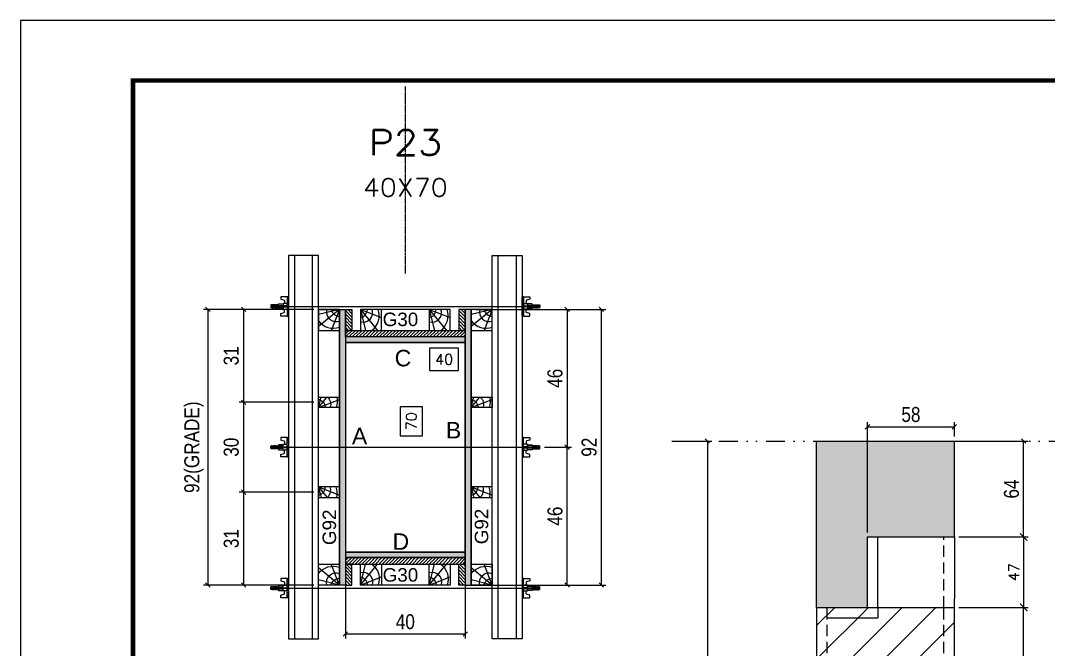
# Model space of a CAD drawing. Extents: x 2949 to 9203, y -16089 to 12527.
# Drawn here: x 6133 to 6819, y 10958 to 11378 of the extents above; entities that cross this region are included whole.
import ezdxf
from ezdxf.enums import TextEntityAlignment as Align

# ---------------------------------------------------------------- set-up
doc = ezdxf.new("R2010")
doc.units = 0
for name, pattern in [('DASHED', [0.75, 0.5, -0.25]), ('DIVIDE2', [0.625, 0.25, -0.125, 0, -0.125, 0, -0.125]), ('HIDDEN', [0.375, 0.25, -0.125])]:
    doc.linetypes.add(name, pattern=pattern)
for name, color, linetype in [('CHAPA', 1, 'Continuous'), ('COTA', 241, 'Continuous'), ('cotas', 4, 'Continuous'), ('MEIO_PONT', 93, 'Continuous'), ('Nível', 160, 'Continuous'), ('Painéis', 200, 'Continuous'), ('SARR_2.2x7', 40, 'Continuous'), ('SARRAFO', 251, 'Continuous'), ('Sarrafo de Pressão', 42, 'HIDDEN'), ('Texto de Titulo', 7, 'Continuous'), ('Texto Qtd Sarr', 242, 'Continuous'), ('TEXTO_GERAL', 7, 'Continuous')]:
    doc.layers.add(name, color=color, linetype=linetype)
for name, color, linetype, lineweight in [('Folhas', 255, 'Continuous', 9), ('Hachura', 251, 'Continuous', 9), ('Madeira', 126, 'Continuous', 18), ('Perfil Metálico', 224, 'Continuous', 18), ('SARRAFO DE PRESSAO', 251, 'DASHED', 9), ('Texto Seção', 7, 'Continuous', 15)]:
    doc.layers.add(name, color=color, linetype=linetype, lineweight=lineweight)
doc.styles.add('ARIAL', font='arial.ttf')
doc.styles.add('COTA TECNICA', font='techl___.ttf', dxfattribs={"height": 10})
doc.styles.add('COTA TECNICA 2X', font='techl___.ttf', dxfattribs={"height": 10})
doc.styles.add('COTA TECNICA-50', font='techl___.ttf', dxfattribs={"height": 10})
doc.styles.add('ROMANS', font='romans.shx')
doc.styles.add('SANSSERIF', font='sas_____.pfb')
doc.dimstyles.new('COTA PAINEL-50', dxfattribs={"dimtxt": 10, "dimasz": 3, "dimexe": 3, "dimexo": 3, "dimgap": 3, "dimtad": 1, "dimdec": 1, "dimzin": 12, "dimdsep": 46, "dimtxsty": 'COTA TECNICA-50', "dimblk1": 'OBLIQUE', "dimblk2": 'OBLIQUE', "dimsah": 1, "dimcen": 0.9, "dimclrd": 4, "dimclre": 4, "dimclrt": 240, "dimadec": 1, "dimazin": 3, "dimtfac": 1, "dimtdec": 1, "dimtmove": 0, "dimatfit": 3, "dimfxl": 1, "dimtolj": 1, "dimtzin": 12, "dimarcsym": 0})
doc.dimstyles.new('Cota Paínel', dxfattribs={"dimtxt": 7, "dimasz": 5, "dimexe": 3, "dimexo": 3, "dimgap": 3, "dimtad": 1, "dimdec": 1, "dimzin": 12, "dimdsep": 46, "dimtxsty": 'ROMANS', "dimblk": 'ARCHTICK', "dimcen": 0, "dimclrd": 4, "dimclre": 4, "dimclrt": 1, "dimadec": 1, "dimazin": 3, "dimtfac": 1, "dimtdec": 1, "dimtmove": 0, "dimatfit": 3, "dimldrblk": 'OBLIQUE', "dimfxl": 1, "dimtolj": 1, "dimtzin": 12, "dimarcsym": 0})
doc.dimstyles.new('PAINEL', dxfattribs={"dimtxt": 10, "dimasz": 3, "dimexe": 3, "dimexo": 3, "dimgap": 3, "dimtad": 1, "dimdec": 1, "dimzin": 12, "dimdsep": 46, "dimtxsty": 'COTA TECNICA', "dimblk1": 'OBLIQUE', "dimblk2": 'OBLIQUE', "dimsah": 1, "dimcen": 0.9, "dimclrd": 4, "dimclre": 4, "dimclrt": 240, "dimadec": 1, "dimazin": 3, "dimtfac": 1, "dimtdec": 1, "dimtmove": 0, "dimatfit": 3, "dimfxl": 1, "dimtolj": 1, "dimtzin": 12, "dimarcsym": 0})
doc.dimstyles.new('SECAO PILAR', dxfattribs={"dimtxt": 10, "dimasz": 3, "dimexe": 3, "dimexo": 3, "dimgap": 3, "dimtad": 1, "dimdec": 1, "dimlfac": 0.5, "dimzin": 12, "dimdsep": 46, "dimtxsty": 'COTA TECNICA 2X', "dimblk1": 'OBLIQUE', "dimblk2": 'OBLIQUE', "dimsah": 1, "dimcen": 0.9, "dimclrd": 256, "dimclre": 256, "dimclrt": 256, "dimadec": 1, "dimazin": 3, "dimtfac": 1, "dimtdec": 1, "dimtmove": 0, "dimatfit": 3, "dimfxl": 1, "dimtolj": 1, "dimtzin": 12, "dimarcsym": 0})
doc.dimstyles.new('SECÇÃO 2', dxfattribs={"dimtxt": 7, "dimasz": 6, "dimexe": 0.18, "dimexo": 2, "dimgap": -4, "dimtad": 3, "dimdec": 1, "dimlfac": 0.5, "dimzin": 12, "dimdsep": 46, "dimtxsty": 'ROMANS', "dimblk": 'ARCHTICK', "dimcen": 0.09, "dimse1": 1, "dimse2": 1, "dimsd1": 1, "dimsd2": 1, "dimclrd": 180, "dimclre": 5, "dimclrt": 1, "dimadec": 0, "dimazin": 3, "dimtfac": 1, "dimtdec": 1, "dimtofl": 0, "dimtmove": 0, "dimatfit": 3, "dimldrblk": 'ARCHTICK', "dimfxl": 1, "dimtolj": 1, "dimtzin": 0, "dimarcsym": 0})

# ---------------------------------------------------------------- blocks, each defined once
blk = doc.blocks.new('9999999999')
at = {"layer": 'Folhas'}
blk.add_lwpolyline([(98138.98, 34190.21), (99623.98, 34190.21), (99623.98, 35240.21), (98138.98, 35240.21)], close=True, dxfattribs=at)
at = {"layer": 'Folhas', "color": 30, "const_width": 3}
blk.add_lwpolyline([(98213.98, 34230.21), (99583.98, 34230.21), (99583.98, 35200.21), (98213.98, 35200.21)], close=True, dxfattribs=at)
blk = doc.blocks.new('*D202')
at = {"layer": 'COTA', "color": 180, "lineweight": -2, "transparency": 16777216}
for p, q in [((6400.84, 11120.37), (6385.84, 11120.37)), ((6385.84, 11120.37), (6385.84, 11101.04)), ((6400.84, 11101.04), (6400.84, 11120.37)), ((6385.84, 11101.04), (6400.84, 11101.04))]:
    blk.add_line(p, q, dxfattribs=at)
at = {"layer": 'Defpoints', "color": 0, "transparency": 16777216}
for p in [(6349.33, 11163.34), (6349.33, 11023.34), (6404.84, 11023.34)]:
    blk.add_point(p, dxfattribs=at)
at = {"layer": 'COTA', "color": 1, "transparency": 16777216, "insert": (6393.34, 11110.71), "char_height": 7, "attachment_point": 5, "rotation": 90, "style": 'ROMANS'}
blk.add_mtext('\\A1;70', dxfattribs=at)
blk = doc.blocks.new('_ArchTick')
at = {"color": 0, "linetype": 'ByBlock', "const_width": 0.15}
blk.add_lwpolyline([(-0.5, -0.5), (0.5, 0.5)], dxfattribs=at)
blk = doc.blocks.new('_Oblique')
at = {"color": 0, "linetype": 'ByBlock', "lineweight": -2}
blk.add_line((-0.5, -0.5), (0.5, 0.5), dxfattribs=at)
blk = doc.blocks.new('*D203')
at = {"layer": 'COTA', "lineweight": -2, "transparency": 16777216}
for p, q in [((6436.33, 11185.34), (6523.1, 11185.34)), ((6520.1, 11185.34), (6520.1, 11001.34)), ((6436.33, 11001.34), (6523.1, 11001.34))]:
    blk.add_line(p, q, dxfattribs=at)
at = {"layer": 'Defpoints', "color": 0, "transparency": 16777216}
for p in [(6433.33, 11185.34), (6433.33, 11001.34), (6520.1, 11001.34)]:
    blk.add_point(p, dxfattribs=at)
at = {"layer": 'COTA', "lineweight": -2, "transparency": 16777216, "xscale": 3, "yscale": 3, "zscale": 3}
for p, rotation in [((6520.1, 11185.34), 90), ((6520.1, 11001.34), 270)]:
    blk.add_blockref('_Oblique', p, dxfattribs=dict(at, rotation=rotation))
at = {"layer": 'COTA', "transparency": 16777216, "insert": (6512.02, 11093.34), "char_height": 10, "attachment_point": 5, "rotation": 90, "style": 'COTA TECNICA 2X'}
blk.add_mtext('\\A1;92', dxfattribs=at)
blk = doc.blocks.new('*D204')
at = {"layer": 'COTA', "lineweight": -2, "transparency": 16777216}
for p, q in [((6470.33, 11185.34), (6500.33, 11185.34)), ((6497.33, 11185.34), (6497.33, 11093.34)), ((6482.13, 11093.34), (6500.33, 11093.34))]:
    blk.add_line(p, q, dxfattribs=at)
at = {"layer": 'Defpoints', "color": 0, "transparency": 16777216}
for p in [(6467.33, 11185.34), (6479.13, 11093.34), (6497.33, 11093.34)]:
    blk.add_point(p, dxfattribs=at)
at = {"layer": 'COTA', "lineweight": -2, "transparency": 16777216, "xscale": 3, "yscale": 3, "zscale": 3}
for p, rotation in [((6497.33, 11185.34), 90), ((6497.33, 11093.34), 270)]:
    blk.add_blockref('_Oblique', p, dxfattribs=dict(at, rotation=rotation))
at = {"layer": 'COTA', "transparency": 16777216, "insert": (6489.23, 11139.34), "char_height": 10, "attachment_point": 5, "rotation": 90, "style": 'COTA TECNICA 2X'}
blk.add_mtext('\\A1;46', dxfattribs=at)
blk = doc.blocks.new('*D205')
at = {"layer": 'COTA', "lineweight": -2, "transparency": 16777216}
for p, q in [((6482.13, 11093.34), (6500.33, 11093.34)), ((6497.33, 11001.34), (6497.33, 11093.34)), ((6470.33, 11001.34), (6500.33, 11001.34))]:
    blk.add_line(p, q, dxfattribs=at)
at = {"layer": 'Defpoints', "color": 0, "transparency": 16777216}
for p in [(6479.13, 11093.34), (6497.33, 11093.34), (6467.33, 11001.34)]:
    blk.add_point(p, dxfattribs=at)
at = {"layer": 'COTA', "lineweight": -2, "transparency": 16777216, "xscale": 3, "yscale": 3, "zscale": 3}
for p, rotation in [((6497.33, 11093.34), 90), ((6497.33, 11001.34), 270)]:
    blk.add_blockref('_Oblique', p, dxfattribs=dict(at, rotation=rotation))
at = {"layer": 'COTA', "transparency": 16777216, "insert": (6489.23, 11047.34), "char_height": 10, "attachment_point": 5, "rotation": 90, "style": 'COTA TECNICA 2X'}
blk.add_mtext('\\A1;46', dxfattribs=at)
blk = doc.blocks.new('*D206')
at = {"layer": 'COTA', "color": 180, "lineweight": -2, "transparency": 16777216}
for p, q in [((6424.83, 11159.55), (6405.5, 11159.55)), ((6405.5, 11159.55), (6405.5, 11144.55)), ((6424.83, 11144.55), (6424.83, 11159.55)), ((6405.5, 11144.55), (6424.83, 11144.55))]:
    blk.add_line(p, q, dxfattribs=at)
at = {"layer": 'Defpoints', "color": 0, "transparency": 16777216}
for p in [(6349.33, 11163.34), (6429.33, 11163.34), (6429.33, 11140.55)]:
    blk.add_point(p, dxfattribs=at)
at = {"layer": 'COTA', "color": 1, "transparency": 16777216, "insert": (6415.16, 11152.05), "char_height": 7, "attachment_point": 5, "style": 'ROMANS'}
blk.add_mtext('\\A1;40', dxfattribs=at)
blk = doc.blocks.new('titulo1')
at = {"layer": 'Defpoints', "color": 252, "linetype": 'HIDDEN', "ltscale": 2}
blk.add_line((0, 0), (0, 125), dxfattribs=at)
at = {"layer": 'Defpoints', "style": 'ROMANS', "oblique": 15}
blk.add_attdef('FOLHA', text='', height=10, dxfattribs=at).set_placement((0, 15.58), align=Align.MIDDLE_CENTER)
at = {"layer": 'Texto Qtd Sarr', "color": 3, "style": 'ROMANS', "oblique": 15}
for tag, height, p in [('TITULO', 17, (0, 71.45)), ('SEÇÃO', 12, (0, 41.55))]:
    blk.add_attdef(tag, text='', height=height, dxfattribs=at).set_placement(p, align=Align.MIDDLE_CENTER)
blk = doc.blocks.new('PONTALETE')
at = {"layer": 'Madeira'}
for q in [(2.71, 7), (7, 5.76), (7, 1.74)]:
    blk.add_line((0, 0), q, dxfattribs=at)
blk.add_lwpolyline([(0, 0), (7, 0), (7, 7), (0, 7)], close=True, dxfattribs=at)
for centre, radius, start, end in [((2.04, 0.06), 6.23, 37.2818, 109.0913), ((1.09, 0.9), 3.19, 343.603, 109.9847), ((-0.21, -0.78), 3.09, 14.6322, 86.0383)]:
    blk.add_arc(centre, radius, start, end, dxfattribs=at)
blk = doc.blocks.new('*D207')
at = {"layer": 'COTA', "lineweight": -2, "transparency": 16777216}
for p, q in [((6328.33, 11185.34), (6254.55, 11185.34)), ((6257.55, 11185.34), (6257.55, 11001.34)), ((6328.33, 11001.34), (6254.55, 11001.34))]:
    blk.add_line(p, q, dxfattribs=at)
at = {"layer": 'Defpoints', "color": 0, "transparency": 16777216}
for p in [(6331.33, 11185.34), (6257.55, 11001.34), (6331.33, 11001.34)]:
    blk.add_point(p, dxfattribs=at)
at = {"layer": 'COTA', "lineweight": -2, "transparency": 16777216, "xscale": 3, "yscale": 3, "zscale": 3}
for p, rotation in [((6257.55, 11185.34), 90), ((6257.55, 11001.34), 270)]:
    blk.add_blockref('_Oblique', p, dxfattribs=dict(at, rotation=rotation))
at = {"layer": 'COTA', "transparency": 16777216, "insert": (6248.33, 11093.34), "char_height": 10, "attachment_point": 5, "rotation": 90, "style": 'COTA TECNICA 2X'}
blk.add_mtext('\\A1;92(GRADE)', dxfattribs=at)
blk = doc.blocks.new('MEIO PONTALETE')
at = {"layer": 'Madeira'}
for q in [(2.71, 7), (3.5, 2.88), (3.5, 0.87)]:
    blk.add_line((0, 0), q, dxfattribs=at)
blk.add_lwpolyline([(0, 0), (3.5, 0), (3.5, 7), (0, 7)], close=True, dxfattribs=at)
for centre, radius, start, end in [((2.04, 0.06), 6.23, 76.4499, 109.0913), ((1.09, 0.9), 3.19, 40.9063, 109.9847), ((-0.21, -0.78), 3.09, 14.6322, 86.0383)]:
    blk.add_arc(centre, radius, start, end, dxfattribs=at)
blk = doc.blocks.new('*D208')
at = {"layer": 'COTA', "lineweight": -2, "transparency": 16777216}
for p, q in [((6328.33, 11063.34), (6278.39, 11063.34)), ((6281.39, 11063.34), (6281.39, 11001.34)), ((6328.33, 11001.34), (6278.39, 11001.34))]:
    blk.add_line(p, q, dxfattribs=at)
at = {"layer": 'Defpoints', "color": 0, "transparency": 16777216}
for p in [(6331.33, 11063.34), (6281.39, 11001.34), (6331.33, 11001.34)]:
    blk.add_point(p, dxfattribs=at)
at = {"layer": 'COTA', "lineweight": -2, "transparency": 16777216, "xscale": 3, "yscale": 3, "zscale": 3}
for p, rotation in [((6281.39, 11063.34), 90), ((6281.39, 11001.34), 270)]:
    blk.add_blockref('_Oblique', p, dxfattribs=dict(at, rotation=rotation))
at = {"layer": 'COTA', "transparency": 16777216, "insert": (6273.17, 11032.34), "char_height": 10, "attachment_point": 5, "rotation": 90, "style": 'COTA TECNICA 2X'}
blk.add_mtext('\\A1;31', dxfattribs=at)
blk = doc.blocks.new('C')
at = {"layer": 'Hachura', "color": 0}
for p, q in [((0, 3.22), (0, -3.22)), ((0.45, 3.22), (0, 3.22)), ((0.46, 3.16), (0, 3.16)), ((0.46, 3.05), (0, 3.05)), ((0.46, 2.88), (0, 2.88)), ((0, 2.75), (0, -1.16)), ((0.46, 2.65), (0, 2.65)), ((0.46, 2.23), (0, 2.23)), ((0.46, 1.51), (0, 1.51)), ((0.39, 0.49), (0.17, 0.49)), ((0.45, -3.23), (0.45, 3.22)), ((0.45, 3.22), (2.58, 3.22)), ((1.74, 0.97), (0.45, 0.97)), ((1.45, 0.1), (0.45, 0.1)), ((1.35, 1.94), (1.35, 0.96)), ((2.58, 2.39), (1.47, 2.09)), ((1.74, -0.97), (1.74, 0.97)), ((1.74, 0.97), (1.74, 0.84)), ((1.74, 0.97), (1.74, 0.84)), ((1.74, 0.84), (3.35, 0.84)), ((3.35, 0.45), (1.74, 0.45)), ((2.58, 3.22), (2.58, 2.39)), ((3.32, 0.84), (3.32, -0.84)), ((3.35, 0.84), (3.35, -0.84)), ((3.68, 0.45), (3.35, 0.45)), ((3.84, -0.52), (3.35, 0.45)), ((3.35, 0.06), (3.67, -0.57)), ((3.68, 0.45), (4.16, -0.52)), ((3.72, 0.5), (4.25, -0.57)), ((4.37, -0.55), (3.83, 0.53)), ((4.15, 0.45), (3.93, 0.45)), ((4.42, -0.52), (3.93, 0.45)), ((4.15, 0.45), (4.26, 0.45)), ((4.26, 0.45), (4.74, -0.52)), ((4.3, 0.5), (4.83, -0.57)), ((4.95, -0.55), (4.41, 0.53)), ((4.51, 0.45), (4.84, 0.45)), ((5, -0.52), (4.51, 0.45)), ((4.84, 0.45), (5.32, -0.52)), ((4.88, 0.5), (5.41, -0.57)), ((5.53, -0.55), (4.99, 0.53)), ((5.58, -0.52), (5.09, 0.45)), ((5.42, 0.45), (5.09, 0.45)), ((5.58, -0.52), (5.09, 0.45)), ((5.42, 0.45), (5.74, -0.19)), ((5.46, 0.5), (5.74, -0.07)), ((5.74, 0.19), (5.57, 0.53)), ((5.74, 0.32), (5.68, 0.45)), ((5.68, 0.45), (5.74, 0.45)), ((5.74, 0.45), (5.9, 0.29)), ((5.74, 0.45), (5.74, -0.52)), ((5.9, -0.36), (5.9, 0.29)), ((0.45, 0), (0, 0)), ((0.46, -1.52), (0, -1.52)), ((0.46, -2.23), (0, -2.23)), ((0.46, -2.65), (0, -2.65)), ((0.46, -2.88), (0, -2.88)), ((0.46, -3.05), (0, -3.05)), ((0.46, -3.16), (0, -3.16)), ((0, -3.22), (2.57, -3.22)), ((0.08, -0.48), (0.29, -0.48)), ((0.29, -0.48), (0.4, -0.48)), ((0.45, 0), (0.45, -0.97)), ((0.45, -0.16), (1.45, -0.16)), ((0.45, -0.65), (0.45, -0.32)), ((0.45, -3.23), (0.45, -0.65)), ((0.45, -0.97), (1.74, -0.97)), ((1.35, -1.94), (1.35, -0.97)), ((2.58, -2.39), (1.47, -2.1)), ((3.35, -0.32), (1.74, -0.32)), ((3.35, -0.84), (1.74, -0.84)), ((2.58, -3.23), (2.58, -2.39)), ((3.35, -0.07), (3.58, -0.52)), ((3.35, -0.52), (3.58, -0.52)), ((3.84, -0.52), (4.16, -0.52)), ((4.42, -0.52), (4.74, -0.52)), ((4.63, -0.52), (4.74, -0.52)), ((5, -0.52), (5.32, -0.52)), ((5.58, -0.52), (5.74, -0.52)), ((5.74, -0.52), (5.9, -0.36)), ((5.74, -0.52), (5.74, -0.52))]:
    blk.add_line(p, q, dxfattribs=at)
for centre, radius, start, end in [((1.52, 1.94), 0.161, 104.7436, 180), ((1.44, -0.03), 0.129, 272.695, 87.305), ((3.81, 0.39), 0.143, 25.5688, 154.4312), ((4.39, 0.39), 0.143, 25.5688, 154.4312), ((4.97, 0.39), 0.143, 25.5688, 154.4312), ((5.55, 0.39), 0.143, 25.5688, 154.4312), ((0.17, -0.37), 0.174, 221.744, 317.8592), ((1.52, -1.94), 0.161, 180, 255.2564), ((3.71, -0.4), 0.174, 222.1408, 318.256), ((4.29, -0.4), 0.174, 222.1408, 318.256), ((4.87, -0.4), 0.174, 222.1408, 318.256), ((5.45, -0.4), 0.174, 222.1408, 318.256), ((5.61, -0.4), 0.174, 317.8592, 318.256)]:
    blk.add_arc(centre, radius, start, end, dxfattribs=at)
blk = doc.blocks.new('*D209')
at = {"layer": 'COTA', "lineweight": -2, "transparency": 16777216}
for p, q in [((6328.33, 11185.34), (6278.39, 11185.34)), ((6281.39, 11185.34), (6281.39, 11123.34)), ((6328.33, 11123.34), (6278.39, 11123.34))]:
    blk.add_line(p, q, dxfattribs=at)
at = {"layer": 'Defpoints', "color": 0, "transparency": 16777216}
for p in [(6331.33, 11185.34), (6281.39, 11123.34), (6331.33, 11123.34)]:
    blk.add_point(p, dxfattribs=at)
at = {"layer": 'COTA', "lineweight": -2, "transparency": 16777216, "xscale": 3, "yscale": 3, "zscale": 3}
for p, rotation in [((6281.39, 11185.34), 90), ((6281.39, 11123.34), 270)]:
    blk.add_blockref('_Oblique', p, dxfattribs=dict(at, rotation=rotation))
at = {"layer": 'COTA', "transparency": 16777216, "insert": (6273.17, 11154.34), "char_height": 10, "attachment_point": 5, "rotation": 90, "style": 'COTA TECNICA 2X'}
blk.add_mtext('\\A1;31', dxfattribs=at)
blk = doc.blocks.new('*D210')
at = {"layer": 'COTA', "lineweight": -2, "transparency": 16777216}
for p, q in [((6328.33, 11123.34), (6278.39, 11123.34)), ((6281.39, 11123.34), (6281.39, 11063.34)), ((6328.33, 11063.34), (6278.39, 11063.34))]:
    blk.add_line(p, q, dxfattribs=at)
at = {"layer": 'Defpoints', "color": 0, "transparency": 16777216}
for p in [(6331.33, 11123.34), (6281.39, 11063.34), (6331.33, 11063.34)]:
    blk.add_point(p, dxfattribs=at)
at = {"layer": 'COTA', "lineweight": -2, "transparency": 16777216, "xscale": 3, "yscale": 3, "zscale": 3}
for p, rotation in [((6281.39, 11123.34), 90), ((6281.39, 11063.34), 270)]:
    blk.add_blockref('_Oblique', p, dxfattribs=dict(at, rotation=rotation))
at = {"layer": 'COTA', "transparency": 16777216, "insert": (6273.17, 11093.34), "char_height": 10, "attachment_point": 5, "rotation": 90, "style": 'COTA TECNICA 2X'}
blk.add_mtext('\\A1;30', dxfattribs=at)
blk = doc.blocks.new('*D231')
at = {"layer": 'COTA', "lineweight": -2, "transparency": 16777216}
for p, q in [((6349.33, 11016.74), (6349.33, 10965.7)), ((6429.33, 11016.74), (6429.33, 10965.7)), ((6349.33, 10968.7), (6429.33, 10968.7))]:
    blk.add_line(p, q, dxfattribs=at)
at = {"layer": 'Defpoints', "color": 0, "transparency": 16777216}
for p in [(6349.33, 11019.74), (6429.33, 11019.74), (6429.33, 10968.7)]:
    blk.add_point(p, dxfattribs=at)
at = {"layer": 'COTA', "lineweight": -2, "transparency": 16777216, "xscale": 3, "yscale": 3, "zscale": 3, "rotation": 180}
blk.add_blockref('_Oblique', (6349.33, 10968.7), dxfattribs=at)
at = {"layer": 'COTA', "lineweight": -2, "transparency": 16777216, "xscale": 3, "yscale": 3, "zscale": 3}
blk.add_blockref('_Oblique', (6429.33, 10968.7), dxfattribs=at)
at = {"layer": 'COTA', "transparency": 16777216, "insert": (6389.33, 10976.8), "char_height": 10, "attachment_point": 5, "style": 'COTA TECNICA 2X'}
blk.add_mtext('\\A1;40', dxfattribs=at)
blk = doc.blocks.new('*D234')
at = {"layer": 'cotas', "color": 4, "linetype": 'ByBlock', "lineweight": -2, "transparency": 16777216}
for p, q in [((6570.19, 11097.44), (6593.91, 11097.44)), ((6590.91, 11097.44), (6590.91, 10719.44)), ((6570.19, 10719.44), (6593.91, 10719.44))]:
    blk.add_line(p, q, dxfattribs=at)
at = {"layer": 'Defpoints', "color": 0, "linetype": 'ByBlock', "transparency": 16777216}
for p in [(6567.19, 11097.44), (6567.19, 10719.44), (6590.91, 10719.44)]:
    blk.add_point(p, dxfattribs=at)
at = {"layer": 'cotas', "color": 4, "linetype": 'ByBlock', "lineweight": -2, "transparency": 16777216, "xscale": 3, "yscale": 3, "zscale": 3}
for p, rotation in [((6590.91, 11097.44), 90), ((6590.91, 10719.44), 270)]:
    blk.add_blockref('_Oblique', p, dxfattribs=dict(at, rotation=rotation))
at = {"layer": 'cotas', "color": 240, "linetype": 'ByBlock', "transparency": 16777216, "insert": (6582.67, 10921.6), "char_height": 10, "attachment_point": 5, "rotation": 90, "style": 'COTA TECNICA'}
blk.add_mtext('\\A1;378', dxfattribs=at)
blk = doc.blocks.new('*D235')
at = {"layer": 'COTA', "color": 4, "linetype": 'ByBlock', "lineweight": -2, "transparency": 16777216}
for p, q in [((6758.74, 11097.44), (6804.98, 11097.44)), ((6801.98, 11033.44), (6801.98, 11097.44)), ((6758.74, 11033.44), (6804.98, 11033.44))]:
    blk.add_line(p, q, dxfattribs=at)
at = {"layer": 'Defpoints', "color": 0, "linetype": 'ByBlock', "transparency": 16777216}
for p in [(6755.74, 11097.44), (6801.98, 11097.44), (6755.74, 11033.44)]:
    blk.add_point(p, dxfattribs=at)
at = {"layer": 'COTA', "color": 4, "linetype": 'ByBlock', "lineweight": -2, "transparency": 16777216, "xscale": 3, "yscale": 3, "zscale": 3}
for p, rotation in [((6801.98, 11097.44), 90), ((6801.98, 11033.44), 270)]:
    blk.add_blockref('_Oblique', p, dxfattribs=dict(at, rotation=rotation))
at = {"layer": 'COTA', "color": 240, "linetype": 'ByBlock', "transparency": 16777216, "insert": (6793.88, 11065.44), "char_height": 10, "attachment_point": 5, "rotation": 90, "style": 'COTA TECNICA'}
blk.add_mtext('\\A1;64', dxfattribs=at)
blk = doc.blocks.new('*D240')
at = {"layer": 'COTA', "color": 4, "linetype": 'ByBlock', "lineweight": -2, "transparency": 16777216}
for p, q in [((6758.74, 10986.44), (6804.98, 10986.44)), ((6801.98, 10843.44), (6801.98, 10986.44)), ((6758.74, 10843.44), (6804.98, 10843.44))]:
    blk.add_line(p, q, dxfattribs=at)
at = {"layer": 'Defpoints', "color": 0, "linetype": 'ByBlock', "transparency": 16777216}
for p in [(6755.74, 10986.44), (6801.98, 10986.44), (6755.74, 10843.44)]:
    blk.add_point(p, dxfattribs=at)
at = {"layer": 'COTA', "color": 4, "linetype": 'ByBlock', "lineweight": -2, "transparency": 16777216, "xscale": 3, "yscale": 3, "zscale": 3}
for p, rotation in [((6801.98, 10986.44), 90), ((6801.98, 10843.44), 270)]:
    blk.add_blockref('_Oblique', p, dxfattribs=dict(at, rotation=rotation))
at = {"layer": 'COTA', "color": 240, "linetype": 'ByBlock', "transparency": 16777216, "insert": (6793.76, 10914.94), "char_height": 10, "attachment_point": 5, "rotation": 90, "style": 'COTA TECNICA'}
blk.add_mtext('\\A1;143', dxfattribs=at)
blk = doc.blocks.new('*D226')
at = {"layer": 'COTA', "color": 4, "lineweight": -2, "transparency": 16777216}
for p, q in [((6758.74, 11033.44), (6804.98, 11033.44)), ((6801.98, 11033.44), (6801.98, 10986.44)), ((6758.74, 10986.44), (6804.98, 10986.44))]:
    blk.add_line(p, q, dxfattribs=at)
at = {"layer": 'Defpoints', "color": 0, "transparency": 16777216}
for p in [(6755.74, 11033.44), (6755.74, 10986.44), (6801.98, 10986.44)]:
    blk.add_point(p, dxfattribs=at)
at = {"layer": 'COTA', "color": 4, "lineweight": -2, "transparency": 16777216, "xscale": 5, "yscale": 5, "zscale": 5}
for p, rotation in [((6801.98, 11033.44), 90), ((6801.98, 10986.44), 270)]:
    blk.add_blockref('_ArchTick', p, dxfattribs=dict(at, rotation=rotation))
at = {"layer": 'COTA', "color": 1, "transparency": 16777216, "insert": (6795.48, 11009.94), "char_height": 7, "attachment_point": 5, "rotation": 90, "style": 'ROMANS'}
blk.add_mtext('\\A1;47', dxfattribs=at)
blk = doc.blocks.new('*D2571')
at = {"layer": 'COTA', "color": 4, "lineweight": -2, "transparency": 16777216}
for p, q in [((6697.74, 11036.44), (6697.74, 11109.98)), ((6697.74, 11106.98), (6755.74, 11106.98)), ((6755.74, 11100.44), (6755.74, 11109.98))]:
    blk.add_line(p, q, dxfattribs=at)
at = {"layer": 'Defpoints', "color": 0, "transparency": 16777216}
for p in [(6755.74, 11106.98), (6755.74, 11097.44), (6697.74, 11033.44)]:
    blk.add_point(p, dxfattribs=at)
at = {"layer": 'COTA', "color": 4, "lineweight": -2, "transparency": 16777216, "xscale": 3, "yscale": 3, "zscale": 3, "rotation": 180}
blk.add_blockref('_Oblique', (6697.74, 11106.98), dxfattribs=at)
at = {"layer": 'COTA', "color": 4, "lineweight": -2, "transparency": 16777216, "xscale": 3, "yscale": 3, "zscale": 3}
blk.add_blockref('_Oblique', (6755.74, 11106.98), dxfattribs=at)
at = {"layer": 'COTA', "color": 240, "transparency": 16777216, "insert": (6726.74, 11115.11), "char_height": 10, "attachment_point": 5, "style": 'COTA TECNICA-50'}
blk.add_mtext('\\A1;58', dxfattribs=at)

msp = doc.modelspace()

# ---------------------------------------------------------------- hatches: boundary and pattern name
at = {"layer": 'COTA', "linetype": 'ByBlock'}
h = msp.add_hatch(dxfattribs=at)
h.set_pattern_fill('AR-CONC', color=256, scale=0.03)
h.paths.add_polyline_path([(6755.74, 11033.44), (6755.74, 11097.44), (6663.74, 11097.44), (6663.74, 10986.44), (6697.74, 10986.44), (6697.74, 11033.44)])
at = {"layer": 'Hachura'}
h = msp.add_hatch(color=256, dxfattribs=at)
h.dxf.hatch_style = 1
h.paths.add_polyline_path([(6349.33, 11001.34), (6345.33, 11001.34), (6345.33, 11185.34), (6349.33, 11185.34)])
h = msp.add_hatch(color=256, dxfattribs=at)
h.dxf.hatch_style = 1
h.paths.add_polyline_path([(6349.33, 11001.34), (6345.33, 11001.34), (6345.33, 11185.34), (6349.33, 11185.34)])
h = msp.add_hatch(dxfattribs=at)
h.set_pattern_fill('ANSI31', color=256, scale=0.5, angle=90, style=0)
h.set_pattern_definition([(135, (-16542.0793, 20309.2895), (-1.12253202, -1.12253202), [])])
h.paths.add_polyline_path([(6349.33, 11171.34), (6353.73, 11171.34), (6353.73, 11185.34), (6349.33, 11185.34)])
h = msp.add_hatch(dxfattribs=at)
h.set_pattern_fill('ANSI31', color=256, scale=0.5, angle=90, style=0)
h.set_pattern_definition([(135, (-16500.0793, 20309.2895), (-1.12253202, -1.12253202), [])])
h.paths.add_polyline_path([(6429.33, 11171.34), (6424.93, 11171.34), (6424.93, 11185.34), (6429.33, 11185.34)])
h = msp.add_hatch(color=256, dxfattribs=at)
h.dxf.hatch_style = 1
h.paths.add_polyline_path([(6429.33, 11001.34), (6433.33, 11001.34), (6433.33, 11185.34), (6429.33, 11185.34)])
h = msp.add_hatch(color=256, dxfattribs=at)
h.dxf.hatch_style = 1
h.paths.add_polyline_path([(6429.33, 11001.34), (6433.33, 11001.34), (6433.33, 11185.34), (6429.33, 11185.34)])
h = msp.add_hatch(dxfattribs=at)
h.set_pattern_fill('ANSI31', color=256, scale=0.5, style=0)
h.set_pattern_definition([(45, (15523.2807, 34096.3458), (-1.12253202, 1.12253202), [])])
h.paths.add_polyline_path([(6429.33, 11166.94), (6429.33, 11171.34), (6349.33, 11171.34), (6349.33, 11166.94)])
h = msp.add_hatch(color=256, dxfattribs=at)
h.dxf.hatch_style = 1
h.paths.add_polyline_path([(6349.33, 11166.94), (6349.33, 11163.34), (6429.33, 11163.34), (6429.33, 11166.94)])
h = msp.add_hatch(color=256, dxfattribs=at)
h.dxf.hatch_style = 1
h.paths.add_polyline_path([(6349.33, 11166.94), (6349.33, 11163.34), (6429.33, 11163.34), (6429.33, 11166.94)])
h = msp.add_hatch(color=256, dxfattribs=at)
h.dxf.hatch_style = 1
h.paths.add_polyline_path([(6349.33, 11023.34), (6349.33, 11019.74), (6429.33, 11019.74), (6429.33, 11023.34)])
h = msp.add_hatch(color=256, dxfattribs=at)
h.dxf.hatch_style = 1
h.paths.add_polyline_path([(6349.33, 11023.34), (6349.33, 11019.74), (6429.33, 11019.74), (6429.33, 11023.34)])
h = msp.add_hatch(dxfattribs=at)
h.set_pattern_fill('ANSI31', color=256, scale=0.5, style=0)
h.set_pattern_definition([(45, (15523.2807, 34122.3458), (-1.12253202, 1.12253202), [])])
h.paths.add_polyline_path([(6429.33, 11019.74), (6429.33, 11015.34), (6349.33, 11015.34), (6349.33, 11019.74)])
h = msp.add_hatch(dxfattribs=at)
h.set_pattern_fill('ANSI31', color=256, scale=0.5, angle=90, style=0)
h.set_pattern_definition([(135, (-16542.0793, 20504.2895), (-1.12253202, -1.12253202), [])])
h.paths.add_polyline_path([(6349.33, 11015.34), (6353.73, 11015.34), (6353.73, 11001.34), (6349.33, 11001.34)])
h = msp.add_hatch(dxfattribs=at)
h.set_pattern_fill('ANSI31', color=256, scale=0.5, angle=90, style=0)
h.set_pattern_definition([(135, (-16500.0793, 20504.2895), (-1.12253202, -1.12253202), [])])
h.paths.add_polyline_path([(6429.33, 11015.34), (6424.93, 11015.34), (6424.93, 11001.34), (6429.33, 11001.34)])
at = {"layer": 'Hachura', "linetype": 'ByBlock'}
h = msp.add_hatch(dxfattribs=at)
h.set_pattern_fill('ANSI31', color=256, scale=5)
h.paths.add_polyline_path([(6755.74, 10986.44), (6663.74, 10986.44), (6663.74, 10883.44), (6663.74, 10843.44), (6755.74, 10843.44), (6755.74, 10883.44)])

# ---------------------------------------------------------------- linework, layer by layer
at = {"layer": 'CHAPA'}
for points in [[(6349.33, 11001.34), (6345.33, 11001.34), (6345.33, 11185.34), (6349.33, 11185.34)], [(6349.33, 11001.34), (6345.33, 11001.34), (6345.33, 11185.34), (6349.33, 11185.34)], [(6429.33, 11001.34), (6433.33, 11001.34), (6433.33, 11185.34), (6429.33, 11185.34)], [(6429.33, 11001.34), (6433.33, 11001.34), (6433.33, 11185.34), (6429.33, 11185.34)], [(6349.33, 11166.94), (6349.33, 11163.34), (6429.33, 11163.34), (6429.33, 11166.94)], [(6349.33, 11166.94), (6349.33, 11163.34), (6429.33, 11163.34), (6429.33, 11166.94)], [(6349.33, 11023.34), (6349.33, 11019.74), (6429.33, 11019.74), (6429.33, 11023.34)], [(6349.33, 11023.34), (6349.33, 11019.74), (6429.33, 11019.74), (6429.33, 11023.34)]]:
    msp.add_lwpolyline(points, close=True, dxfattribs=at)
at = {"layer": 'COTA', "linetype": 'ByBlock'}
for p, q in [((6663.74, 11097.44), (6755.74, 11097.44)), ((6663.74, 10986.44), (6663.74, 11097.44)), ((6755.74, 11033.44), (6755.74, 11097.44))]:
    msp.add_line(p, q, dxfattribs=at)
at = {"layer": 'Hachura'}
for p, q in [((6300.53, 11187.34), (6474.33, 11187.35)), ((6300.53, 11093.34), (6474.33, 11093.33)), ((6300.53, 10999.34), (6474.33, 10999.33))]:
    msp.add_line(p, q, dxfattribs=at)
at = {"layer": 'Madeira'}
for points in [[(6345.33, 11001.34), (6331.33, 11001.34), (6331.33, 11185.34), (6345.33, 11185.34)], [(6359.33, 11185.34), (6359.33, 11171.34), (6419.33, 11171.34), (6419.33, 11185.34)], [(6433.33, 11001.34), (6447.33, 11001.34), (6447.33, 11185.34), (6433.33, 11185.34)], [(6359.33, 11001.34), (6359.33, 11015.34), (6419.33, 11015.34), (6419.33, 11001.34)]]:
    msp.add_lwpolyline(points, close=True, dxfattribs=at)
at = {"layer": 'Nível', "color": 4, "linetype": 'DIVIDE2', "ltscale": 50}
msp.add_line((6567.19, 11097.44), (7577.53, 11097.44), dxfattribs=at)
at = {"layer": 'Painéis'}
for p, q in [((6697.74, 11033.44), (6755.74, 11033.44)), ((6697.74, 11033.44), (6697.74, 11033.44)), ((6697.74, 10986.44), (6697.74, 11033.44)), ((6755.74, 11033.44), (6755.74, 10992.44)), ((6755.74, 10883.44), (6755.74, 10992.44)), ((6663.74, 10986.44), (6663.74, 10883.44)), ((6663.74, 10986.44), (6755.74, 10986.44))]:
    msp.add_line(p, q, dxfattribs=at)
msp.add_lwpolyline([(6429.33, 11163.34), (6349.33, 11163.34), (6349.33, 11023.34), (6429.33, 11023.34)], close=True, dxfattribs=at)
at = {"layer": 'Perfil Metálico'}
for points in [[(6311.33, 10965.34), (6331.33, 10965.34), (6331.33, 11221.34), (6311.33, 11221.34)], [(6327.33, 11221.34), (6315.33, 11221.34), (6315.33, 10965.34), (6327.33, 10965.34)], [(6467.33, 10965.34), (6447.33, 10965.34), (6447.33, 11221.34), (6467.33, 11221.34)], [(6451.33, 11221.34), (6463.33, 11221.34), (6463.33, 10965.34), (6451.33, 10965.34)]]:
    msp.add_lwpolyline(points, close=True, dxfattribs=at)
at = {"layer": 'SARR_2.2x7'}
for p, q in [((6704.74, 10986.44), (6704.74, 11033.44)), ((6704.74, 10986.44), (6704.74, 10979.44)), ((6670.74, 10979.44), (6704.74, 10979.44))]:
    msp.add_line(p, q, dxfattribs=at)
at = {"layer": 'SARRAFO'}
for points in [[(6353.73, 11185.34), (6353.73, 11171.34), (6349.33, 11171.34), (6349.33, 11185.34)], [(6424.93, 11185.34), (6424.93, 11171.34), (6429.33, 11171.34), (6429.33, 11185.34)], [(6349.33, 11171.34), (6429.33, 11171.34), (6429.33, 11166.94), (6349.33, 11166.94)], [(6349.33, 11015.34), (6429.33, 11015.34), (6429.33, 11019.74), (6349.33, 11019.74)], [(6353.73, 11001.34), (6353.73, 11015.34), (6349.33, 11015.34), (6349.33, 11001.34)], [(6424.93, 11001.34), (6424.93, 11015.34), (6429.33, 11015.34), (6429.33, 11001.34)]]:
    msp.add_lwpolyline(points, close=True, dxfattribs=at)
at = {"layer": 'Sarrafo de Pressão', "ltscale": 30}
for p, q in [((6748.74, 10986.44), (6748.74, 11033.44)), ((6670.74, 10843.44), (6670.74, 10986.44)), ((6748.74, 10843.44), (6748.74, 10986.44))]:
    msp.add_line(p, q, dxfattribs=at)

# ---------------------------------------------------------------- block references
at = {"layer": 'Hachura', "linetype": 'Continuous', "yscale": 2, "zscale": 2, "rotation": 180}
for p, xscale in [((6311.33, 11187.34), 2), ((6467.33, 11187.34), -2)]:
    msp.add_blockref('C', p, dxfattribs=dict(at, xscale=xscale))
at = {"layer": 'Hachura', "linetype": 'Continuous', "yscale": 2, "zscale": 2}
for p, xscale in [((6311.33, 11093.34), -2), ((6467.33, 11093.34), 2), ((6311.33, 10999.34), -2), ((6467.33, 10999.34), 2)]:
    msp.add_blockref('C', p, dxfattribs=dict(at, xscale=xscale))
at = {"layer": 'MEIO_PONT'}
for name, p, xscale, yscale, zscale, rotation in [('PONTALETE', (6345.33, 11185.34), 2, 2, 2, 180), ('PONTALETE', (6359.33, 11185.34), 2, 2, 2, 270), ('PONTALETE', (6405.33, 11185.34), 2, 2, 2, 270), ('PONTALETE', (6447.33, 11185.34), 2, 2, 2, 180), ('MEIO PONTALETE', (6331.33, 11119.84), -1.999999997962732, 1.999999997962732, 1.999999997962732, 270), ('MEIO PONTALETE', (6433.33, 11119.84), -1.999999997962732, 1.999999997962732, 1.999999997962732, 270), ('MEIO PONTALETE', (6331.33, 11066.84), 1.999999997962732, 1.999999997962732, 1.999999997962732, 270), ('MEIO PONTALETE', (6433.33, 11066.84), 1.999999997962732, 1.999999997962732, 1.999999997962732, 270), ('PONTALETE', (6359.33, 11001.34), -2, 2, 2, 270), ('PONTALETE', (6405.33, 11001.34), -2, 2, 2, 270)]:
    msp.add_blockref(name, p, dxfattribs=dict(at, xscale=xscale, yscale=yscale, zscale=zscale, rotation=rotation))
at = {"layer": 'MEIO_PONT', "xscale": -2, "yscale": 2, "zscale": 2}
for p in [(6345.33, 11001.34), (6447.33, 11001.34)]:
    msp.add_blockref('PONTALETE', p, dxfattribs=at)
at = {"layer": 'SARRAFO DE PRESSAO', "color": 6, "linetype": 'ByBlock'}
msp.add_blockref('9999999999', (-92006.44, -23862.05), dxfattribs=at)
at = {"layer": 'Texto Seção'}
ref = msp.add_blockref('titulo1', (6389.33, 11209.21), dxfattribs=at)
ref.add_attrib('TITULO', 'P23', dxfattribs={"layer": 'Texto de Titulo', "color": 7, "height": 17, "style": 'ROMANS', "width": 1.1}).set_placement((6389.33, 11296.71), align=Align.MIDDLE_CENTER)
ref.add_attrib('SEÇÃO', '40X70', dxfattribs={"layer": 'Texto de Titulo', "color": 7, "height": 12, "style": 'ROMANS', "width": 1.1}).set_placement((6389.33, 11266.71), align=Align.MIDDLE_CENTER)

# ---------------------------------------------------------------- texts
at = {"layer": 'TEXTO_GERAL', "style": 'ARIAL'}
for s, p in [('C', (6387.74, 11152.84)), ('A', (6358.79, 11100.78)), ('B', (6421.5, 11104.7)), ('D', (6386.33, 11030.34))]:
    msp.add_text(s, height=11, dxfattribs=at).set_placement(p, align=Align.MIDDLE_CENTER)
at = {"layer": 'TEXTO_GERAL', "color": 0, "linetype": 'Continuous', "style": 'SANSSERIF'}
for p in [(6440.16, 11028.55), (6338.6, 11028)]:
    msp.add_text('G92', height=9, rotation=90, dxfattribs=at).set_placement(p, align=Align.MIDDLE_LEFT)
at = {"layer": 'TEXTO_GERAL', "color": 0, "linetype": 'Continuous', "char_height": 9, "width": 285.3299, "style": 'SANSSERIF'}
for insert, attachment_point in [((6374.18, 11183.19), 1), ((6374.18, 11003.48), 7)]:
    msp.add_mtext('G30', dxfattribs=dict(at, insert=insert, attachment_point=attachment_point))

# ---------------------------------------------------------------- dimensions: what is measured, and where the dimension line sits
at = {"layer": 'COTA'}
dim = msp.add_linear_dim(base=(6257.55, 11001.34), p1=(6331.33, 11185.34), p2=(6331.33, 11001.34), angle=270, text='<>(GRADE)', dimstyle='SECAO PILAR', dxfattribs=at)
dim.commit()
dim.dimension.update_dxf_attribs({"geometry": '*D207', "text_midpoint": (6248.33, 11093.34)})
for base, p1, p2, angle, dimstyle, picture, middle in [((6281.39, 11123.34), (6331.33, 11185.34), (6331.33, 11123.34), 270, 'SECAO PILAR', '*D209', (6273.17, 11154.34)), ((6520.1, 11001.34), (6433.33, 11185.34), (6433.33, 11001.34), 270, 'SECAO PILAR', '*D203', (6512.02, 11093.34)), ((6497.33, 11093.34), (6467.33, 11185.34), (6479.13, 11093.34), 270, 'SECAO PILAR', '*D204', (6489.23, 11139.34)), ((6281.39, 11063.34), (6331.33, 11123.34), (6331.33, 11063.34), 270, 'SECAO PILAR', '*D210', (6273.17, 11093.34)), ((6497.33, 11093.34), (6467.33, 11001.34), (6479.13, 11093.34), 90, 'SECAO PILAR', '*D205', (6489.23, 11047.34)), ((6281.39, 11001.34), (6331.33, 11063.34), (6331.33, 11001.34), 270, 'SECAO PILAR', '*D208', (6273.17, 11032.34)), ((6801.98, 10986.44), (6755.74, 11033.44), (6755.74, 10986.44), 90, 'Cota Paínel', '*D226', (6795.48, 11009.94))]:
    dim = msp.add_linear_dim(base=base, p1=p1, p2=p2, angle=angle, dimstyle=dimstyle, dxfattribs=at)
    dim.commit()
    dim.dimension.update_dxf_attribs({"geometry": picture, "text_midpoint": middle})
dim = msp.add_linear_dim(base=(6404.84, 11023.34), p1=(6349.33, 11163.34), p2=(6349.33, 11023.34), angle=270, dimstyle='SECÇÃO 2', dxfattribs=at)
dim.commit()
dim.dimension.update_dxf_attribs({"geometry": '*D202', "text_midpoint": (6404.84, 11110.71), "dimtype": 160})
dim = msp.add_linear_dim(base=(6429.33, 11140.55), p1=(6349.33, 11163.34), p2=(6429.33, 11163.34), dimstyle='SECÇÃO 2', dxfattribs=at)
dim.commit()
dim.dimension.update_dxf_attribs({"geometry": '*D206', "text_midpoint": (6415.16, 11140.55), "dimtype": 160})
for base, p1, p2, dimstyle, picture, middle in [((6755.74, 11106.98), (6697.74, 11033.44), (6755.74, 11097.44), 'COTA PAINEL-50', '*D2571', (6726.74, 11115.11)), ((6429.33, 10968.7), (6349.33, 11019.74), (6429.33, 11019.74), 'SECAO PILAR', '*D231', (6389.33, 10976.8))]:
    dim = msp.add_linear_dim(base=base, p1=p1, p2=p2, dimstyle=dimstyle, dxfattribs=at)
    dim.commit()
    dim.dimension.update_dxf_attribs({"geometry": picture, "text_midpoint": middle})
at = {"layer": 'COTA', "linetype": 'ByBlock'}
dim = msp.add_linear_dim(base=(6801.98, 11097.44), p1=(6755.74, 11033.44), p2=(6755.74, 11097.44), angle=90, dimstyle='PAINEL', dxfattribs=at)
dim.commit()
dim.dimension.update_dxf_attribs({"geometry": '*D235', "text_midpoint": (6801.98, 11065.44), "dimtype": 160})
dim = msp.add_linear_dim(base=(6801.98, 10986.44), p1=(6755.74, 10843.44), p2=(6755.74, 10986.44), angle=90, dimstyle='PAINEL', dxfattribs=at)
dim.commit()
dim.dimension.update_dxf_attribs({"geometry": '*D240', "text_midpoint": (6793.76, 10914.94)})
at = {"layer": 'cotas', "linetype": 'ByBlock'}
dim = msp.add_linear_dim(base=(6590.91, 10719.44), p1=(6567.19, 11097.44), p2=(6567.19, 10719.44), angle=90, dimstyle='PAINEL', dxfattribs=at)
dim.commit()
dim.dimension.update_dxf_attribs({"geometry": '*D234', "text_midpoint": (6590.91, 10921.6), "dimtype": 160})

doc.saveas('drawing.dxf')
